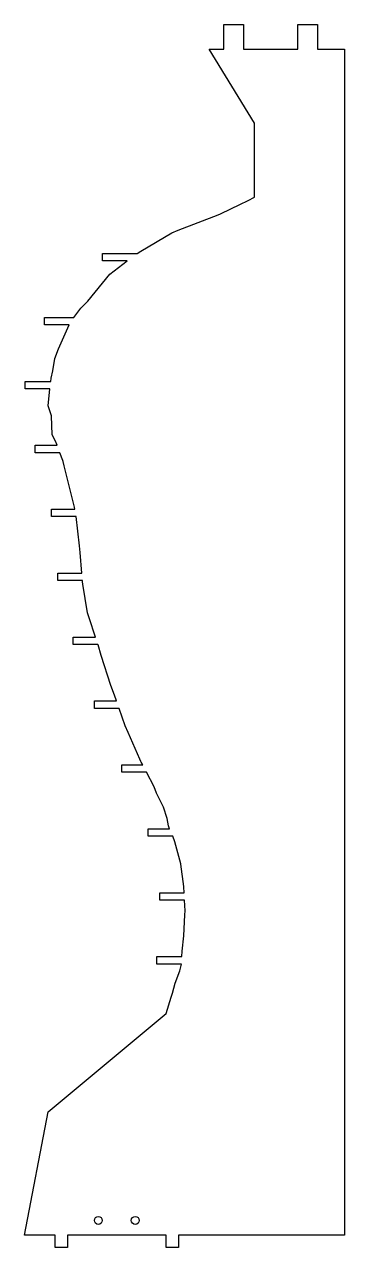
# Model space of a CAD drawing. Header units: metres. Extents: x -130 to 0, y -95 to 401.
import ezdxf

# ---------------------------------------------------------------- set-up
doc = ezdxf.new("R2010")
doc.units = ezdxf.units.M

msp = doc.modelspace()

# ---------------------------------------------------------------- linework, layer by layer
msp.add_lwpolyline([(-72.51, 0), (-70.37, 6.5), (-70.37, 6.5), (-69.83, 8.15), (-69.83, 8.15), (-68.74, 12.29), (-68.74, 12.29), (-66.89, 17.3), (-66.89, 17.3), (-66.2, 20), (-76.2, 20), (-76.2, 23), (-66.04, 23), (-65.93, 25.26), (-65.93, 25.26), (-65.23, 31.4), (-65.23, 31.4), (-64.85, 39.92), (-64.85, 39.92), (-64.68, 41.59), (-64.68, 41.59), (-64.95, 45.93), (-74.95, 45.93), (-74.95, 48.93), (-65.13, 48.93), (-65.28, 51.31), (-65.28, 51.31), (-65.28, 51.36), (-65.28, 51.36), (-65.28, 51.4), (-65.28, 51.4), (-66.47, 60.55), (-66.47, 60.55), (-66.49, 60.63), (-66.49, 60.63), (-68.88, 69.6), (-68.88, 69.6), (-69.8, 71.86), (-79.8, 71.86), (-79.8, 74.86), (-71.04, 74.86), (-71.52, 76.03), (-71.52, 76.03), (-72.04, 79.03), (-72.04, 79.03), (-73.56, 83.6), (-73.56, 83.6), (-76.43, 89.25), (-76.43, 89.25), (-77.37, 91.87), (-77.37, 91.87), (-80.41, 97.78), (-90.41, 97.78), (-90.41, 100.78), (-81.96, 100.78), (-82.56, 101.95), (-82.56, 101.95), (-82.67, 102.17), (-82.67, 102.17), (-83.14, 103.08), (-83.14, 103.08), (-87.87, 113.86), (-87.87, 113.86), (-89.15, 116.6), (-89.15, 116.6), (-91.56, 123.71), (-101.56, 123.71), (-101.56, 126.71), (-92.58, 126.71), (-93.38, 129.08), (-93.38, 129.08), (-94.89, 133.03), (-94.89, 133.03), (-98.8, 145.16), (-98.8, 145.16), (-100.11, 149.45), (-100.11, 149.45), (-100.17, 149.64), (-110.17, 149.64), (-110.17, 152.64), (-101.17, 152.64), (-103.77, 160.43), (-103.77, 160.43), (-104.38, 162.49), (-104.38, 162.49), (-106.34, 174.15), (-106.34, 174.15), (-106.35, 174.25), (-106.35, 174.25), (-106.43, 174.86), (-106.43, 174.86), (-106.48, 175.57), (-116.48, 175.57), (-116.48, 178.57), (-106.71, 178.57), (-107.34, 186.88), (-107.34, 186.88), (-107.61, 189.66), (-107.61, 189.66), (-109.03, 201.49), (-119.03, 201.49), (-119.03, 204.49), (-109.56, 204.49), (-109.71, 205.28), (-109.71, 205.28), (-113.91, 222.05), (-113.91, 222.05), (-114.32, 223.87), (-114.32, 223.87), (-114.47, 224.22), (-114.47, 224.22), (-115.65, 227.42), (-125.65, 227.42), (-125.65, 230.42), (-116.76, 230.42), (-117.39, 232.14), (-117.39, 232.14), (-118.8, 234.73), (-118.8, 234.73), (-119, 242.33), (-119, 242.33), (-120.4, 246.45), (-120.4, 246.45), (-119.67, 253.35), (-129.67, 253.35), (-129.67, 256.35), (-119.27, 256.35), (-119.09, 257.62), (-119.09, 257.62), (-118.5, 260.69), (-118.5, 260.69), (-117.69, 265.59), (-117.69, 265.59), (-116.19, 269.5), (-116.19, 269.5), (-111.88, 279.28), (-121.88, 279.28), (-121.88, 282.28), (-109.89, 282.28), (-107.09, 286.05), (-107.09, 286.05), (-104.22, 288.93), (-104.22, 288.93), (-95.36, 299.89), (-95.36, 299.89), (-88.3, 305.21), (-98.3, 305.21), (-98.3, 308.21), (-84.25, 308.21), (-82.77, 309.23), (-82.77, 309.23), (-70.16, 316.57), (-70.16, 316.57), (-67.59, 317.75), (-67.59, 317.75), (-51.33, 323.96), (-51.33, 323.96), (-50.39, 324.34), (-50.39, 324.34), (-42.24, 328.22), (-42.24, 328.22), (-39.43, 329.53), (-39.43, 329.53), (-39.13, 329.7), (-39.13, 329.7), (-36.51, 331.13), (-36.51, 361.13), (-55, 391.13), (-49, 391.13), (-49, 401.13), (-41, 401.13), (-41, 391.13), (-19, 391.13), (-19, 401.13), (-11, 401.13), (-11, 391.13), (0, 391.13), (0, 331.13), (0, 0), (0, -90), (-67.5, -90), (-67.5, -95), (-72.5, -95), (-72.5, -90), (-112.5, -90), (-112.5, -95), (-117.5, -95), (-117.5, -90), (-130, -90), (-120.4, -40)], close=True)
for centre in [(-100, -84), (-85, -84)]:
    msp.add_circle(centre, 1.6)

doc.saveas('drawing.dxf')
